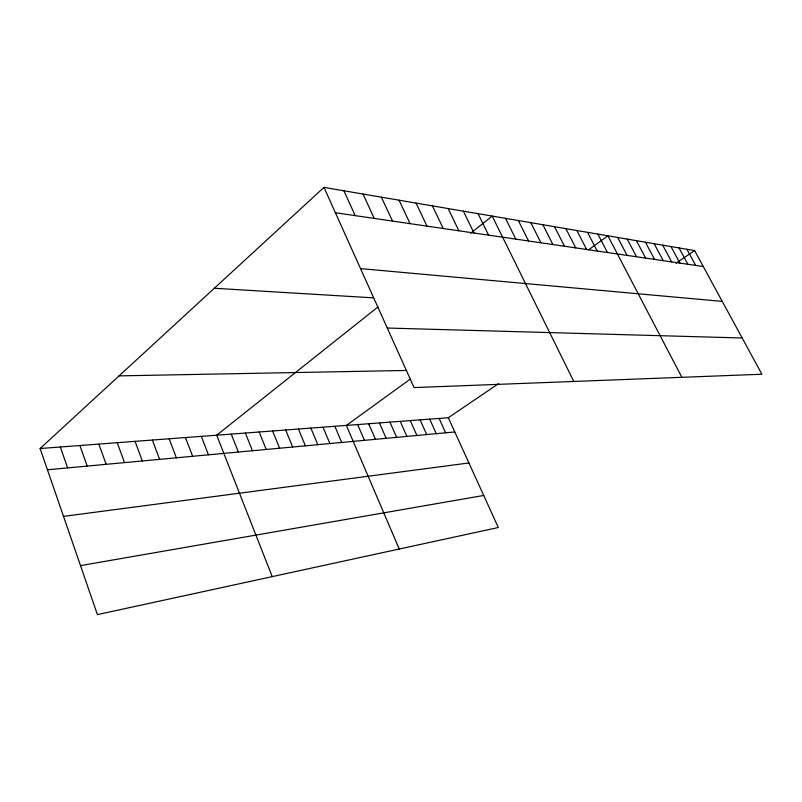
<?xml version="1.0" encoding="UTF-8"?>
<svg xmlns="http://www.w3.org/2000/svg" width="802" height="802" viewBox="0 0 802 802"><rect width="100%" height="100%" fill="white"/><g stroke="black" fill="none" stroke-linecap="round" stroke-linejoin="round"><path stroke-width="1.2" d="M40.1 448.518L448.318 417.732L498.313 527.505L97.413 614.613L40.1 448.518L323.988 187.387L694.602 250.595L761.9 374.233L414.083 387.597L323.988 187.387M377.953 306.955L216.7 435.195L272.219 576.638M470.614 233.262L492.217 216.079L573.781 381.461M410.273 379.105L346.384 425.421L399.256 549.029M588.518 249.883L607.926 235.808L681.87 377.311M448.318 417.732L498.654 383.577M675.986 263.226L694.602 250.595M80.511 565.621L483.706 495.456M63.518 516.388L468.909 462.965M47.438 469.772L454.794 431.957M119.077 375.877L406.764 370.444M387.276 328.038L742.181 337.993M214.324 288.259L373.431 297.853M360.539 268.61L722.251 301.392M335.396 212.73L703.284 266.535M686.923 249.282L695.685 265.422M679.053 247.938L687.885 264.289M670.973 246.565L679.885 263.116M662.683 245.151L671.675 261.913M654.161 243.698L663.244 260.68M645.42 242.204L654.572 259.417M636.437 240.67L645.67 258.114M627.194 239.096L636.517 256.77M617.7 237.472L627.104 255.397M597.871 234.094L607.455 252.52M587.525 232.329L597.189 251.026M576.859 230.515L586.623 249.472M565.871 228.64L575.726 247.878M554.543 226.705L564.488 246.244M542.864 224.71L552.899 244.54M530.804 222.655L540.939 242.795M518.363 220.53L528.578 240.991M505.501 218.345L515.826 239.126M478.052 213.663L488.568 235.136M463.386 211.157L473.992 233.001M448.178 208.57L458.894 230.796M432.408 205.873L443.225 228.5M416.048 203.086L426.965 226.124M399.055 200.189L410.073 223.658M381.391 197.172L392.509 221.091M363.025 194.044L374.233 218.415M343.908 190.786L355.216 215.638M439.115 418.423L445.621 432.809M429.712 419.135L436.258 433.671M420.108 419.857L426.684 434.564M410.283 420.599L416.9 435.476M400.228 421.361L406.885 436.398M389.952 422.133L396.649 437.351M379.446 422.925L386.163 438.323M368.679 423.737L375.436 439.316M357.662 424.569L364.459 440.338M334.835 426.293L341.692 442.453M322.995 427.185L329.893 443.546M310.865 428.098L317.792 444.669M298.434 429.04L305.392 445.822M285.672 430.002L292.67 447.005M272.59 430.985L279.617 448.218M259.166 431.997L266.224 449.461M245.382 433.04L252.47 450.734M231.237 434.103L238.344 452.047M201.302 436.358L208.47 454.824M185.452 437.551L192.65 456.288M169.152 438.784L176.37 457.802M152.36 440.047L159.608 459.356M135.057 441.351L142.325 460.96M117.232 442.704L124.521 462.614M98.846 444.087L106.155 464.318M79.889 445.511L87.197 466.082M60.31 446.995L67.639 467.897"/></g></svg>
